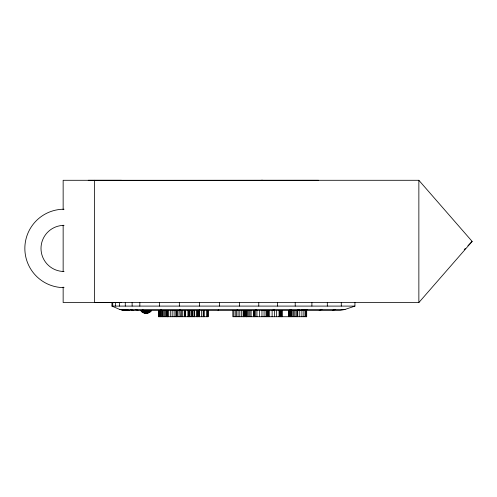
<?xml version="1.0" encoding="UTF-8"?>
<svg xmlns="http://www.w3.org/2000/svg" width="497" height="497" viewBox="0 0 497 497"><rect width="100%" height="100%" fill="white"/><g stroke="black" fill="none" stroke-linecap="round" stroke-linejoin="round"><path stroke-width="0.75" d="M199.334 309.451L199.247 316.713M141.011 310.513C143.012 313.65 148.348 314.29 150.044 310.513L148.224 310.513C147.64 314.849 142.266 312.992 140.545 310.513L142.173 310.513C143.981 314.421 149.467 313.551 151.672 310.513L148.404 312.737L144.838 313.073L147.379 313.073M218.115 310.445L218.612 309.451M63.15 287.055L63.15 302.53L418.859 302.549L472.15 241.424L418.859 180.293L63.15 180.293L63.15 209.691M236.721 310.445L237.641 309.451M464.235 249.569L465.291 248.488M467.925 245.767L472.15 241.424M254.886 310.445L256.216 309.451M272.406 310.445L274.12 309.451M289.08 310.445L291.174 309.451M296.908 310.445L299.182 309.451M300.822 310.445L303.182 309.451M302.779 310.445L305.183 309.451M303.76 310.445L306.183 309.451M306.686 309.451L304.245 310.445L307.183 309.451M304.736 310.445L307.506 309.451M319.198 310.445L321.969 309.451M111.937 302.549L111.937 306.096L119.702 309.451L123.734 310.445L339.892 310.445L345.03 309.451L354.933 306.096L354.933 302.549M332.307 310.445L335.376 309.451M148.224 310.513L143.993 310.513L145.627 313.073L148.609 312.737L143.608 312.737L144.341 312.737M144.217 311.122L146.112 311.004M144.105 310.811L146.112 310.749M262.932 180.287L261.031 180.287M88.23 180.293L121.492 180.293M318.521 180.299L94.498 180.411M111.937 306.096L354.933 306.096M119.702 309.451L345.03 309.451M146.112 311.259L150.79 311.433L149.51 312.184L142.459 312.184L141.428 311.433L147.889 311.433L149.057 311.812L141.744 311.669M150.473 311.669L149.237 311.625M146.112 311.905L147.646 311.905M147.876 312.737L148.448 312.737M158.531 316.713L158.531 310.445L158.481 316.713L208.125 316.713L208.125 310.445M121.492 302.549L94.498 302.53L94.498 180.293M151.274 310.513L151.672 310.513M124.399 310.445L120.417 309.451L123.71 310.277M122.517 309.451L126.232 310.445M143.813 312.737L144.944 313.073M125.921 309.451L129.195 310.445M130.463 309.451L133.153 310.445M135.948 309.451L137.936 310.445M147.951 311.259L149.057 311.812M142.322 309.451L143.614 310.445M160.879 309.451L161.643 310.445M180.02 309.451L180.43 316.713M418.859 180.293L418.859 302.549M341.284 302.549L341.284 306.096M327.312 302.549L327.312 306.096M311.899 302.549L311.899 306.096M306.686 310.445L306.686 316.713L232.826 316.713L232.826 310.445M306.574 310.445L306.574 316.713M306.487 310.445L306.487 316.713M306.351 310.445L306.351 316.713M306.022 310.445L306.022 316.713M305.214 310.445L305.214 316.713M303.853 310.445L303.853 316.713M301.903 310.445L301.903 316.713M299.753 310.445L299.753 316.713M297.765 310.445L297.765 316.713M297.113 310.445L297.113 316.713M296.038 310.445L296.038 316.713M295.212 302.549L295.212 306.096M294.746 310.445L294.746 316.713M293.41 310.445L293.41 316.713M292.205 310.445L292.205 316.713M291.323 310.445L291.323 316.713M291.043 310.445L291.043 316.713M290.938 310.445L290.938 316.713M290.403 310.445L290.403 316.713M289.95 310.445L289.95 316.713M289.465 310.445L289.465 316.713M289.024 310.445L289.024 316.713M288.707 310.445L288.707 316.713M281.998 310.445L281.998 316.713M281.892 310.445L281.892 316.713M281.743 310.445L281.743 316.713M281.364 310.445L281.364 316.713M280.836 310.445L280.836 316.713M280.215 310.445L280.215 316.713M279.587 310.445L279.587 316.713M279.034 310.445L279.034 316.713M277.438 302.549L277.438 306.096M276.636 310.445L276.636 316.713M274.387 310.445L274.387 316.713M272.126 310.445L272.126 316.713M269.672 310.445L269.672 316.713M268.529 310.445L268.529 316.713M268.299 310.445L268.299 316.713M267.653 310.445L267.653 316.713M266.814 310.445L266.814 316.713M266.007 310.445L266.007 316.713M264.062 310.445L264.062 316.713M261.956 310.445L261.956 316.713M259.614 310.445L259.614 316.713M258.769 302.549L258.769 306.096M256.955 310.445L256.955 316.713M255.7 310.445L255.7 316.713M254.607 310.445L254.607 316.713M254.396 310.445L254.396 316.713M254.153 310.445L254.147 316.713M253.855 310.445L253.855 316.713M253.588 310.445L253.588 316.713M251.122 310.445L251.122 316.713M249.948 310.445L249.948 316.713M248.848 310.445L248.848 316.713M247.723 310.445L247.723 316.713M246.804 310.445L246.723 316.713M246.531 310.445L246.531 316.713M246.456 310.445L246.462 316.713M246.263 310.445L246.263 316.713M246.164 310.445L246.164 316.713M245.543 310.445L245.543 316.713M244.853 310.445L244.853 316.713M244.313 310.445L244.313 316.713M243.617 310.445L243.617 316.713M243.319 310.445L243.319 316.713M243.257 310.445L243.257 316.713M241.672 310.445L241.672 316.713M239.796 310.445L239.796 316.713M239.411 302.549L239.411 306.096M238.063 310.445L238.063 316.713M236.522 310.445L236.522 316.713M235.249 310.445L235.249 316.713M233.82 310.445L233.82 316.713M219.575 302.549L219.575 306.096M208.05 310.445L208.05 316.713M207.51 310.445L207.51 316.713M206.547 310.445L206.547 316.713M204.13 310.445L204.093 316.713M203.795 310.445L203.795 316.713M203.205 310.445L203.205 316.713M201.49 310.445L201.49 316.713M199.514 310.445L199.514 316.713M199.483 302.549L199.483 306.096M199.316 310.445L199.316 316.713M198.719 310.445L198.719 316.713M197.763 310.445L197.738 316.713M197.725 310.445L197.626 316.713M197.278 310.445L197.278 316.713M196.52 310.445L196.52 316.713M194.638 310.445L194.725 316.713M194.364 310.445L194.364 316.713M193.954 310.445L193.954 316.713M192.606 310.445L192.606 316.713M192.053 310.445L192.109 316.713M191.252 310.445L191.252 316.713M189.91 310.445L189.91 316.713M189.376 310.445L189.382 316.713M189.133 310.445L189.133 316.713M188.742 310.445L188.742 316.713M188.313 310.445L188.313 316.713M187.972 310.445L187.972 316.713M185.288 310.445L185.263 316.713M185.188 310.445L185.188 316.713M184.331 310.445L184.331 316.713M182.691 310.445L182.691 316.713M181.641 310.445L181.641 316.713M179.349 302.549L179.349 306.096M179.013 310.445L179.013 316.713M177.367 310.445L177.367 316.713M176.733 310.445L176.733 316.713M176.503 310.445L176.503 316.713M176.242 310.445L176.261 316.713M175.957 310.445L175.957 316.713M174.105 310.445L174.105 316.713M172.173 310.445L172.173 316.713M170.297 310.445L170.297 316.713M168.613 310.445L168.613 316.713M167.651 310.445L167.682 316.713M167.477 310.445L167.477 316.713M167.34 310.445L167.34 316.713M167.253 310.445L167.253 316.713M167.166 310.445L167.166 316.713M166.34 310.445L166.34 316.713M165.315 310.445L165.315 316.713M164.271 310.445L164.271 316.713M163.202 310.445L163.202 316.713M162.6 310.445L162.612 316.713M162.432 310.445L162.432 316.713M162.09 310.445L162.09 316.713M161.177 310.445L161.177 316.713M160.711 310.445L160.711 316.713M160.09 310.445L160.09 316.713M159.394 302.549L159.394 306.096M159.338 310.445L159.338 316.713M159.121 310.445L159.121 316.713M158.754 310.445L158.754 316.713M146.112 310.513L146.112 313.191M139.837 302.549L139.837 306.096M132.127 302.549L132.127 306.096M125.281 302.549L125.281 306.096M119.609 302.549L119.609 306.096M115.366 302.549L115.366 306.096M112.738 302.549L112.738 306.096M63.15 225.166L63.15 271.586M64.057 287.633A39.207 39.207 0 0 1 24.85 248.425A39.207 39.207 0 0 1 64.057 209.218M64.057 271.486A23.055 23.055 0 0 1 41.002 248.425A23.055 23.055 0 0 1 64.057 225.371"/></g></svg>
